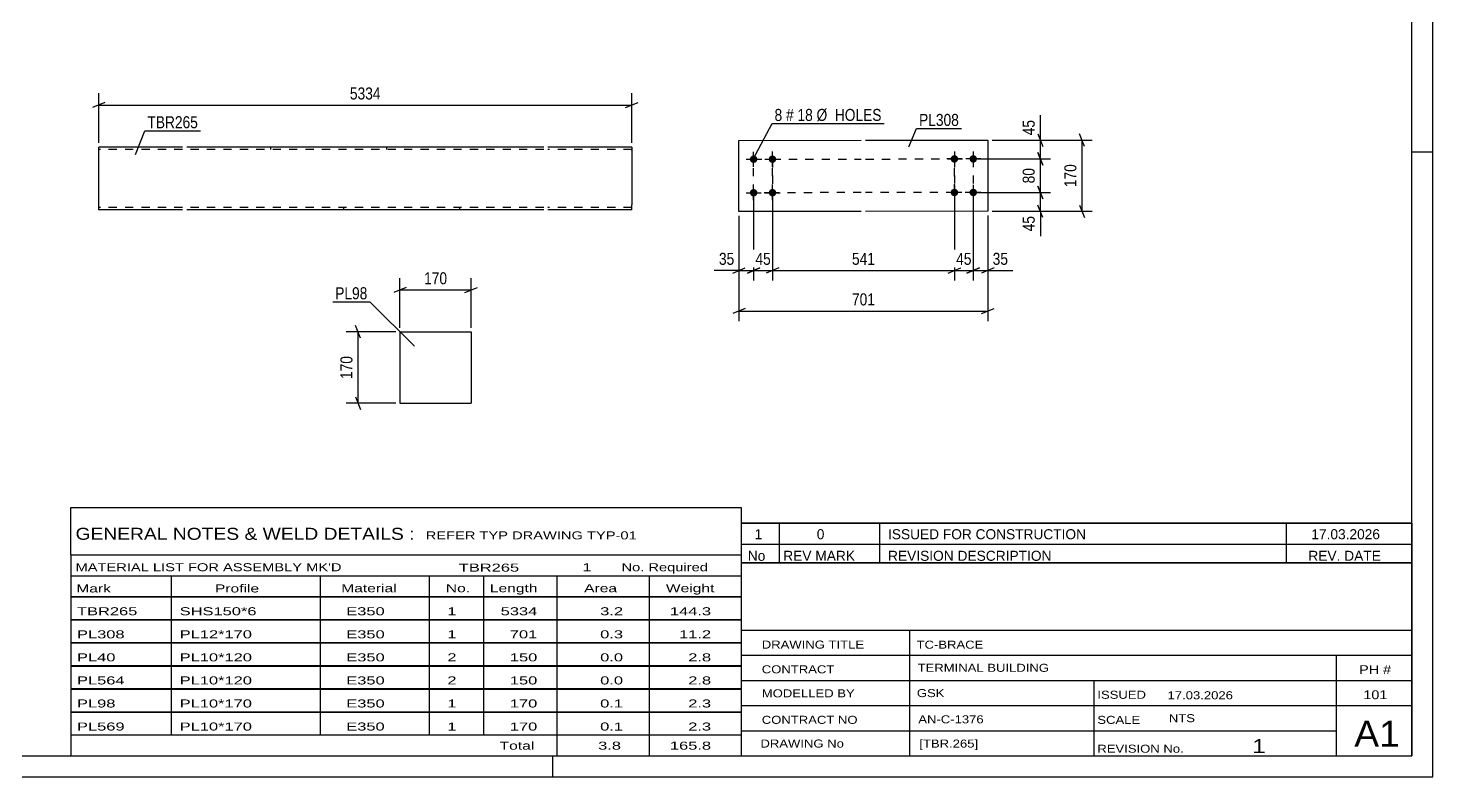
# Model space of a CAD drawing. Header units: millimetres. Extents: x 0 to 594, y 0 to 420.
# Drawn here: x 258.8 to 594, y 0 to 178.6 of the extents above; entities that cross this region are included whole.
import ezdxf

# ---------------------------------------------------------------- set-up
doc = ezdxf.new("R2010")
doc.units = ezdxf.units.MM
doc.linetypes.add('DXK_LINE_DOT2', pattern=[3.9198, 1.9599, -1.9599])
doc.styles.add('Arial Narrow', font='ARIALN.TTF', dxfattribs={"height": 0.2})

# ---------------------------------------------------------------- blocks, each defined once
blk = doc.blocks.new('Unknown-582682232-1128')
at = {"color": 5, "linetype": 'Continuous'}
for p, q in [((594, 0), (594, 420)), ((589, 5), (589, 415)), ((594, 149), (589, 149)), ((5, 5), (589, 5)), ((384, 0), (384, 5)), ((0, 0), (594, 0))]:
    blk.add_line(p, q, dxfattribs=at)
blk = doc.blocks.new('Part-582682232-2738 - 2732')
at = {"color": 2, "linetype": 'Continuous'}
for p, q in [((347.56, 106.16), (347.56, 89.16)), ((347.56, 106.16), (364.56, 106.16)), ((364.56, 106.16), (364.56, 89.16)), ((347.56, 89.16), (364.56, 89.16))]:
    blk.add_line(p, q, dxfattribs=at)
blk = doc.blocks.new('Bolt-582682232-1374 - 1340')
at = {"linetype": 'Continuous'}
for points in [[(431.93, 148.25, -1), (431.93, 146.45, -1)], [(436.43, 148.26, -1), (436.43, 146.46, -1)], [(431.94, 140.25, -1), (431.94, 138.45, -1)], [(436.44, 140.26, -1), (436.44, 138.46, -1)]]:
    blk.add_hatch(color=1, dxfattribs=at).paths.add_polyline_path(points)
at = {"color": 1, "linetype": 'Continuous'}
for p, q in [((431.93, 145.55), (431.93, 149.15)), ((436.43, 145.56), (436.43, 149.16)), ((430.13, 147.35), (433.73, 147.35)), ((434.63, 147.36), (438.23, 147.36)), ((431.94, 137.55), (431.94, 141.15)), ((436.44, 137.56), (436.44, 141.16)), ((430.14, 139.35), (433.74, 139.35)), ((434.64, 139.36), (438.24, 139.36))]:
    blk.add_line(p, q, dxfattribs=at)
blk = doc.blocks.new('Bolt-582682232-1379 - 1340')
at = {"linetype": 'Continuous'}
for points in [[(479.83, 146.52, -1), (479.83, 148.32, -1)], [(484.33, 146.52, -1), (484.33, 148.32, -1)], [(479.84, 138.52, -1), (479.84, 140.32, -1)], [(484.34, 138.52, -1), (484.34, 140.32, -1)]]:
    blk.add_hatch(color=1, dxfattribs=at).paths.add_polyline_path(points)
at = {"color": 1, "linetype": 'Continuous'}
for p, q in [((479.83, 149.22), (479.83, 145.62)), ((484.33, 149.22), (484.33, 145.62)), ((481.63, 147.42), (478.03, 147.41)), ((486.13, 147.42), (482.53, 147.42)), ((479.84, 141.22), (479.84, 137.62)), ((484.34, 141.22), (484.34, 137.62)), ((481.64, 139.42), (478.04, 139.41)), ((486.14, 139.42), (482.54, 139.42))]:
    blk.add_line(p, q, dxfattribs=at)
blk = doc.blocks.new('Part-582682232-1394 - 1340')
at = {"color": 2, "linetype": 'Continuous'}
for p, q in [((428.43, 151.85), (457.63, 151.88)), ((428.44, 134.85), (428.43, 151.85)), ((458.63, 151.89), (487.83, 151.92)), ((487.83, 151.92), (487.84, 134.92)), ((457.63, 134.88), (428.44, 134.85)), ((487.84, 134.92), (458.63, 134.89))]:
    blk.add_line(p, q, dxfattribs=at)
blk = doc.blocks.new('Part-582682232-1241 - 1220')
at = {"color": 2, "linetype": 'Continuous'}
for p, q in [((295.68, 150.25), (275.68, 150.25)), ((275.68, 135.34), (275.68, 150.25)), ((381.86, 150.25), (296.68, 150.25)), ((402.86, 150.25), (382.86, 150.25)), ((402.86, 150.25), (402.86, 136.45)), ((275.68, 135.25), (275.68, 135.34)), ((295.68, 135.25), (275.68, 135.25)), ((381.86, 135.25), (296.68, 135.25)), ((402.86, 135.25), (382.86, 135.25)), ((402.86, 135.25), (402.86, 136.45))]:
    blk.add_line(p, q, dxfattribs=at)
at = {"color": 7, "linetype": 'DXK_LINE_DOT2'}
for p, q in [((295.68, 149.65), (275.68, 149.65)), ((381.86, 149.65), (296.68, 149.65)), ((316.68, 150.25), (316.68, 149.65)), ((344.36, 150.25), (344.36, 149.65)), ((402.86, 149.65), (382.86, 149.65)), ((402.86, 149.65), (402.86, 149.6)), ((402.86, 149.6), (402.86, 149.65)), ((402.86, 149.51), (402.86, 149.6)), ((402.86, 149.6), (402.86, 149.51)), ((275.68, 135.85), (275.68, 135.89)), ((295.68, 135.85), (275.68, 135.85)), ((381.86, 135.85), (296.68, 135.85)), ((334.18, 135.25), (334.18, 135.85)), ((361.86, 135.25), (361.86, 135.85)), ((402.86, 135.85), (382.86, 135.85)), ((402.86, 135.89), (402.86, 136.22)), ((402.86, 135.85), (402.86, 135.89))]:
    blk.add_line(p, q, dxfattribs=at)
blk = doc.blocks.new('Rectangle-582682232-1483 - 1340')
at = {"color": 1, "linetype": 'DXK_LINE_DOT2'}
for p, q in [((431.93, 147.35), (436.43, 147.36)), ((431.94, 139.35), (431.93, 147.35)), ((436.43, 147.36), (436.44, 139.36)), ((436.44, 139.36), (431.94, 139.35))]:
    blk.add_line(p, q, dxfattribs=at)
blk = doc.blocks.new('Rectangle-582682232-1472 - 1340')
at = {"color": 1, "linetype": 'DXK_LINE_DOT2'}
for p, q in [((479.83, 147.42), (484.33, 147.42)), ((479.84, 139.42), (479.83, 147.42)), ((484.33, 147.42), (484.34, 139.42)), ((484.34, 139.42), (479.84, 139.42))]:
    blk.add_line(p, q, dxfattribs=at)
blk = doc.blocks.new('Rectangle-582682232-1493 - 1340')
at = {"color": 1, "linetype": 'DXK_LINE_DOT2'}
for p, q in [((436.43, 147.36), (457.63, 147.38)), ((436.44, 139.36), (436.43, 147.36)), ((458.63, 147.39), (479.83, 147.42)), ((479.83, 147.42), (479.84, 139.42)), ((457.63, 139.38), (436.44, 139.36)), ((479.84, 139.42), (458.63, 139.39))]:
    blk.add_line(p, q, dxfattribs=at)
blk = doc.blocks.new('StraightDimension-582682232-2740 - 2732')
at = {"color": 7, "linetype": 'Continuous'}
for p, q in [((338.16, 104.66), (336.96, 107.66)), ((346.56, 106.16), (334.71, 106.16)), ((337.56, 89.16), (337.56, 106.16)), ((336.96, 90.66), (338.16, 87.66)), ((346.56, 89.16), (334.71, 89.16))]:
    blk.add_line(p, q, dxfattribs=at)
at = {"color": 0}
blk.add_wipeout([(336.81, 101), (332.61, 101), (332.61, 94.32), (336.81, 94.32)], dxfattribs=at)
at = {"color": 3, "style": 'Arial Narrow'}
blk.add_text('170', height=2.863, rotation=90.0002, dxfattribs=at).set_placement((336.21, 94.92))
blk = doc.blocks.new('StraightDimension-582682232-2747 - 2732')
at = {"color": 7, "linetype": 'Continuous'}
for p, q in [((347.56, 107.16), (347.56, 119.01)), ((364.56, 107.16), (364.56, 119.01)), ((349.06, 116.76), (346.06, 115.56)), ((347.56, 116.16), (364.56, 116.16)), ((363.06, 115.56), (366.06, 116.76))]:
    blk.add_line(p, q, dxfattribs=at)
at = {"color": 0}
blk.add_wipeout([(359.4, 116.91), (359.4, 121.11), (352.72, 121.11), (352.72, 116.91)], dxfattribs=at)
at = {"color": 3, "style": 'Arial Narrow'}
blk.add_text('170', height=2.863, dxfattribs=at).set_placement((353.32, 117.51))
blk = doc.blocks.new('StraightDimension-582682232-1458 - 1340')
at = {"color": 7, "linetype": 'Continuous'}
for p, q in [((499.74, 148.92), (500.94, 145.92)), ((485.33, 147.42), (502.74, 147.42)), ((500.34, 139.42), (500.34, 147.42)), ((500.94, 137.92), (499.74, 140.92)), ((485.34, 139.42), (502.74, 139.42))]:
    blk.add_line(p, q, dxfattribs=at)
at = {"color": 0}
blk.add_wipeout([(499.59, 145.85), (495.39, 145.85), (495.39, 140.99), (499.59, 140.99)], dxfattribs=at)
at = {"color": 3, "style": 'Arial Narrow'}
blk.add_text('80', height=2.863, rotation=90.0002, dxfattribs=at).set_placement((498.99, 141.59))
blk = doc.blocks.new('StraightDimension-582682232-1397 - 1340')
at = {"color": 7, "linetype": 'Continuous'}
for p, q in [((428.44, 133.85), (428.44, 108.73)), ((487.84, 133.92), (487.84, 108.73)), ((429.94, 111.73), (426.94, 110.53)), ((428.44, 111.13), (487.84, 111.13)), ((486.34, 110.53), (489.34, 111.73))]:
    blk.add_line(p, q, dxfattribs=at)
at = {"color": 0}
blk.add_wipeout([(461.49, 111.88), (461.49, 116.08), (454.8, 116.08), (454.8, 111.88)], dxfattribs=at)
at = {"color": 3, "style": 'Arial Narrow'}
blk.add_text('701', height=2.863, dxfattribs=at).set_placement((455.4, 112.48))
blk = doc.blocks.new('StraightDimension-582682232-1466 - 1340')
at = {"color": 7, "linetype": 'Continuous'}
for p, q in [((499.74, 140.92), (500.94, 137.92)), ((485.34, 139.42), (502.74, 139.42)), ((500.34, 134.92), (500.34, 139.42)), ((488.84, 134.92), (502.74, 134.92)), ((500.94, 133.42), (499.74, 136.42))]:
    blk.add_line(p, q, dxfattribs=at)
at = {"color": 0}
blk.add_wipeout([(499.59, 134.4), (495.39, 134.4), (495.39, 129.54), (499.59, 129.54)], dxfattribs=at)
at = {"color": 7, "linetype": 'Continuous'}
blk.add_line((500.34, 134.92), (500.34, 129.02), dxfattribs=at)
blk.add_line((500.34, 134.92), (500.34, 129.02), dxfattribs=at)
at = {"color": 3, "style": 'Arial Narrow'}
blk.add_text('45', height=2.863, rotation=90.0002, dxfattribs=at).set_placement((498.99, 130.14))
blk = doc.blocks.new('StraightDimension-582682232-1402 - 1340')
at = {"color": 7, "linetype": 'Continuous'}
for p, q in [((488.83, 151.92), (512.68, 151.92)), ((510.88, 150.42), (509.68, 153.42)), ((510.28, 134.92), (510.28, 151.92)), ((488.84, 134.92), (512.68, 134.92)), ((509.68, 136.42), (510.88, 133.42))]:
    blk.add_line(p, q, dxfattribs=at)
at = {"color": 0}
blk.add_wipeout([(509.53, 146.77), (505.33, 146.77), (505.33, 140.08), (509.53, 140.08)], dxfattribs=at)
at = {"color": 3, "style": 'Arial Narrow'}
blk.add_text('170', height=2.863, rotation=90.0002, dxfattribs=at).set_placement((508.93, 140.68))
blk = doc.blocks.new('StraightDimension-582682232-1412 - 1340')
at = {"color": 7, "linetype": 'Continuous'}
for p, q in [((431.94, 138.35), (431.94, 118.4)), ((428.44, 133.85), (428.44, 118.4)), ((426.94, 120.2), (429.94, 121.4)), ((428.44, 120.8), (431.94, 120.8)), ((433.44, 121.4), (430.44, 120.2))]:
    blk.add_line(p, q, dxfattribs=at)
at = {"color": 0}
blk.add_wipeout([(427.92, 121.55), (427.92, 125.75), (423.06, 125.75), (423.06, 121.55)], dxfattribs=at)
at = {"color": 7, "linetype": 'Continuous'}
blk.add_line((428.44, 120.8), (422.54, 120.8), dxfattribs=at)
blk.add_line((428.44, 120.8), (422.54, 120.8), dxfattribs=at)
at = {"color": 3, "style": 'Arial Narrow'}
blk.add_text('35', height=2.863, dxfattribs=at).set_placement((423.66, 122.15))
blk = doc.blocks.new('StraightDimension-582682232-1418 - 1340')
at = {"color": 7, "linetype": 'Continuous'}
for p, q in [((431.94, 138.35), (431.94, 118.4)), ((436.44, 138.36), (436.44, 118.4)), ((430.44, 120.2), (433.44, 121.4)), ((431.94, 120.8), (436.44, 120.8)), ((437.94, 121.4), (434.94, 120.2))]:
    blk.add_line(p, q, dxfattribs=at)
at = {"color": 0}
blk.add_wipeout([(436.62, 121.55), (436.62, 125.75), (431.76, 125.75), (431.76, 121.55)], dxfattribs=at)
at = {"color": 3, "style": 'Arial Narrow'}
blk.add_text('45', height=2.863, dxfattribs=at).set_placement((432.36, 122.15))
blk = doc.blocks.new('StraightDimension-582682232-1426 - 1340')
at = {"color": 7, "linetype": 'Continuous'}
for p, q in [((436.44, 138.36), (436.44, 118.4)), ((479.84, 138.42), (479.84, 118.4)), ((437.94, 121.4), (434.94, 120.2)), ((436.44, 120.8), (479.84, 120.8)), ((478.34, 120.2), (481.34, 121.4))]:
    blk.add_line(p, q, dxfattribs=at)
at = {"color": 0}
blk.add_wipeout([(461.48, 121.55), (461.48, 125.75), (454.8, 125.75), (454.8, 121.55)], dxfattribs=at)
at = {"color": 3, "style": 'Arial Narrow'}
blk.add_text('541', height=2.863, dxfattribs=at).set_placement((455.4, 122.15))
blk = doc.blocks.new('StraightDimension-582682232-1434 - 1340')
at = {"color": 7, "linetype": 'Continuous'}
for p, q in [((479.84, 138.42), (479.84, 118.4)), ((484.34, 138.42), (484.34, 118.4)), ((478.34, 120.2), (481.34, 121.4)), ((479.84, 120.8), (484.34, 120.8)), ((485.84, 121.4), (482.84, 120.2))]:
    blk.add_line(p, q, dxfattribs=at)
at = {"color": 0}
blk.add_wipeout([(484.52, 121.55), (484.52, 125.75), (479.66, 125.75), (479.66, 121.55)], dxfattribs=at)
at = {"color": 3, "style": 'Arial Narrow'}
blk.add_text('45', height=2.863, dxfattribs=at).set_placement((480.26, 122.15))
blk = doc.blocks.new('StraightDimension-582682232-1442 - 1340')
at = {"color": 7, "linetype": 'Continuous'}
for p, q in [((484.34, 138.42), (484.34, 118.4)), ((487.84, 133.92), (487.84, 118.4)), ((482.84, 120.2), (485.84, 121.4)), ((484.34, 120.8), (487.84, 120.8)), ((489.34, 121.4), (486.34, 120.2))]:
    blk.add_line(p, q, dxfattribs=at)
at = {"color": 0}
blk.add_wipeout([(493.23, 121.55), (493.23, 125.75), (488.37, 125.75), (488.37, 121.55)], dxfattribs=at)
at = {"color": 7, "linetype": 'Continuous'}
blk.add_line((487.84, 120.8), (493.75, 120.8), dxfattribs=at)
blk.add_line((487.84, 120.8), (493.75, 120.8), dxfattribs=at)
at = {"color": 3, "style": 'Arial Narrow'}
blk.add_text('35', height=2.863, dxfattribs=at).set_placement((488.97, 122.15))
blk = doc.blocks.new('StraightDimension-582682232-1450 - 1340')
at = {"color": 7, "linetype": 'Continuous'}
for p, q in [((488.83, 151.92), (502.74, 151.92)), ((499.74, 153.42), (500.94, 150.42)), ((500.34, 147.42), (500.34, 151.92)), ((500.94, 145.92), (499.74, 148.92)), ((485.33, 147.42), (502.74, 147.42))]:
    blk.add_line(p, q, dxfattribs=at)
at = {"color": 0}
blk.add_wipeout([(499.59, 157.31), (495.39, 157.31), (495.39, 152.45), (499.59, 152.45)], dxfattribs=at)
at = {"color": 7, "linetype": 'Continuous'}
blk.add_line((500.34, 151.92), (500.34, 157.83), dxfattribs=at)
blk.add_line((500.34, 151.92), (500.34, 157.83), dxfattribs=at)
at = {"color": 3, "style": 'Arial Narrow'}
blk.add_text('45', height=2.863, rotation=90.0002, dxfattribs=at).set_placement((498.99, 153.05))
blk = doc.blocks.new('StraightDimension-582682232-1320 - 1220')
at = {"color": 7, "linetype": 'Continuous'}
for p, q in [((275.68, 151.25), (275.68, 163.1)), ((402.86, 151.25), (402.86, 163.1)), ((277.18, 160.85), (274.18, 159.65)), ((275.68, 160.25), (402.86, 160.25)), ((401.36, 159.65), (404.36, 160.85))]:
    blk.add_line(p, q, dxfattribs=at)
at = {"color": 0}
blk.add_wipeout([(343.52, 161), (343.52, 165.2), (335.01, 165.2), (335.01, 161)], dxfattribs=at)
at = {"color": 3, "style": 'Arial Narrow'}
blk.add_text('5334', height=2.863, dxfattribs=at).set_placement((335.61, 161.6))
blk = doc.blocks.new('Unknown-582682232-7292')
at = {"color": 7, "linetype": 'Continuous'}
for p, q in [((429, 51.05), (429, 5)), ((429, 51.05), (589, 51.05)), ((589, 51), (589, 5)), ((429, 35), (589, 35)), ((469.14, 35), (469.14, 5)), ((429, 29), (589, 29)), ((571, 5.05), (571, 29.05)), ((429, 23), (589, 23)), ((513.14, 23), (513.14, 5)), ((429, 17), (589, 17)), ((429, 11), (571, 11)), ((429, 5), (589, 5))]:
    blk.add_line(p, q, dxfattribs=at)
at = {"color": 7, "style": 'Arial Narrow'}
for s, height, width, p in [('DRAWING TITLE', 1.9089, 1.425378, (433.88, 30.61)), ('TC-BRACE', 1.909, 1.425378, (470.81, 30.59)), ('TERMINAL BUILDING', 1.9089, 1.425378, (471.06, 25.07)), ('CONTRACT', 1.909, 1.425378, (433.88, 24.71)), ('MODELLED BY', 1.9089, 1.425378, (433.88, 18.98)), ('GSK', 1.909, 1.425378, (470.88, 19.04)), ('ISSUED', 1.909, 1.425378, (513.94, 18.64)), ('17.03.2026', 1.909, 1.425378, (530.69, 18.52)), ('CONTRACT NO', 1.9089, 1.425378, (433.88, 12.66)), ('AN-C-1376', 1.909, 1.425378, (471.23, 12.78)), ('SCALE', 1.909, 1.425378, (513.94, 12.65)), ('A1', 6.204, 1.25, (575.24, 7.2)), ('DRAWING No', 1.909, 1.425378, (433.56, 7)), ('[TBR.265]', 1.909, 1.425378, (471.46, 6.99)), ('REVISION No.', 1.9089, 1.425378, (513.94, 5.77)), ('1', 3.34, 1.5, (550.91, 5.68))]:
    blk.add_text(s, height=height, dxfattribs=dict(at, width=width)).set_placement(p)
at = {"color": 7, "linetype": 'Continuous', "style": 'Arial Narrow'}
for s, height, width, p in [('PH #', 2.1, 1.42538, (576.4, 24.55)), ('101', 2.1, 1.42538, (577.41, 18.55)), ('NTS', 1.909, 1.425378, (531, 13.05))]:
    blk.add_text(s, height=height, dxfattribs=dict(at, width=width)).set_placement(p)
blk = doc.blocks.new('Unknown-582682232-7293')
at = {"color": 7, "linetype": 'Continuous'}
for p, q in [((429, 60.55), (589, 60.55)), ((589, 60.55), (429, 60.55)), ((429, 60.55), (429, 55.55)), ((438, 60.55), (438, 55.55)), ((462, 60.55), (462, 55.55)), ((559, 60.55), (559, 55.55)), ((589, 60.55), (589, 55.55)), ((429, 55.55), (589, 55.55)), ((429, 55.55), (429, 51.05)), ((429, 55.55), (589, 55.55)), ((438, 55.55), (438, 51.05)), ((462, 55.55), (462, 51.05)), ((559, 55.55), (559, 51.05)), ((589, 55.55), (589, 51.05)), ((589, 51.05), (429, 51.05))]:
    blk.add_line(p, q, dxfattribs=at)
at = {"color": 7, "linetype": 'Continuous', "style": 'Arial Narrow'}
for s, height, width, p in [('1', 2.39, 1.196471, (432.16, 56.7)), ('0', 2.39, 1.196471, (447, 56.7)), ('ISSUED FOR CONSTRUCTION', 2.3861, 1.196471, (464, 56.7)), ('17.03.2026', 2.386, 1.196471, (565, 56.7)), ('No', 2.386, 1.2, (430.54, 51.55)), ('REV MARK', 2.386, 1.2, (439, 51.55)), ('REVISION DESCRIPTION', 2.3861, 1.2, (464, 51.55)), ('REV. DATE', 2.386, 1.2, (564.28, 51.55))]:
    blk.add_text(s, height=height, dxfattribs=dict(at, width=width)).set_placement(p)
blk = doc.blocks.new('Unknown-582682232-7294')
at = {"color": 7, "linetype": 'Continuous'}
for p, q in [((269, 64.25), (429, 64.25)), ((269, 53), (269, 64.25)), ((429, 64.25), (429, 53)), ((269, 53), (429, 53)), ((269, 53), (269, 48)), ((429, 53), (429, 48)), ((269, 48), (429, 48)), ((269, 48), (269, 43)), ((293, 48), (293, 43)), ((328.5, 48), (328.5, 43)), ((354.5, 48), (354.5, 43)), ((367.5, 48), (367.5, 43)), ((385, 48), (385, 43)), ((407, 48), (407, 43)), ((429, 48), (429, 43)), ((269, 43), (429, 43)), ((269, 42.95), (269, 37.55)), ((269, 42.95), (429, 42.95)), ((293, 43), (293, 37.5)), ((328.5, 43), (328.5, 37.5)), ((354.5, 43), (354.5, 37.5)), ((367.5, 43), (367.5, 37.5)), ((385, 43), (385, 37.5)), ((407, 43), (407, 37.5)), ((429, 42.95), (429, 37.55)), ((269, 37.55), (429, 37.55)), ((269, 37.45), (269, 32.05)), ((269, 37.45), (429, 37.45)), ((293, 37.5), (293, 32)), ((328.5, 37.5), (328.5, 32)), ((354.5, 37.5), (354.5, 32)), ((367.5, 37.5), (367.5, 32)), ((385, 37.5), (385, 32)), ((407, 37.5), (407, 32)), ((429, 37.45), (429, 32.05)), ((269, 32.05), (429, 32.05)), ((269, 31.95), (269, 26.55)), ((269, 31.95), (429, 31.95)), ((293, 32), (293, 26.5)), ((328.5, 32), (328.5, 26.5)), ((354.5, 32), (354.5, 26.5)), ((367.5, 32), (367.5, 26.5)), ((385, 32), (385, 26.5)), ((407, 32), (407, 26.5)), ((429, 31.95), (429, 26.55)), ((269, 26.55), (429, 26.55)), ((269, 26.45), (269, 21.05)), ((269, 26.45), (429, 26.45)), ((293, 26.5), (293, 21)), ((328.5, 26.5), (328.5, 21)), ((354.5, 26.5), (354.5, 21)), ((367.5, 26.5), (367.5, 21)), ((385, 26.5), (385, 21)), ((407, 26.5), (407, 21)), ((429, 26.45), (429, 21.05)), ((269, 21.05), (429, 21.05)), ((269, 20.95), (269, 15.55)), ((269, 20.95), (429, 20.95)), ((293, 21), (293, 15.5)), ((328.5, 21), (328.5, 15.5)), ((354.5, 21), (354.5, 15.5)), ((367.5, 21), (367.5, 15.5)), ((385, 21), (385, 15.5)), ((407, 21), (407, 15.5)), ((429, 20.95), (429, 15.55)), ((269, 15.55), (429, 15.55)), ((269, 15.45), (269, 10.05)), ((269, 15.45), (429, 15.45)), ((293, 15.5), (293, 10)), ((328.5, 15.5), (328.5, 10)), ((354.5, 15.5), (354.5, 10)), ((367.5, 15.5), (367.5, 10)), ((385, 15.5), (385, 10)), ((407, 15.5), (407, 10)), ((429, 15.45), (429, 10.05)), ((269, 10.05), (429, 10.05)), ((269, 10), (429, 10)), ((269, 10), (269, 5)), ((385, 10), (385, 5)), ((407, 10), (407, 5)), ((429, 10), (429, 5)), ((269, 5), (429, 5))]:
    blk.add_line(p, q, dxfattribs=at)
at = {"color": 7, "style": 'Arial Narrow'}
for s, height, width, p in [('GENERAL NOTES & WELD DETAILS :', 2.8633, 1.4, (270.15, 56.56)), ('REFER TYP DRAWING TYP-01', 1.9089, 1.6, (353.7, 56.66)), ("MATERIAL LIST FOR ASSEMBLY MK'D", 1.9089, 1.6, (270.15, 49.06)), ('TBR265', 1.909, 1.794707, (361.59, 48.97)), ('1', 1.91, 1.794707, (391.08, 49.06)), ('No. Required', 1.9089, 1.6, (400.41, 49.06)), ('Mark', 1.909, 1.7, (270.34, 44)), ('Profile', 1.909, 1.7, (303.41, 44)), ('Material', 1.909, 1.7, (333.54, 44.06)), ('No.', 1.909, 1.7, (358.5, 44.06)), ('Length', 1.909, 1.7, (369, 44.06)), ('Area', 1.909, 1.7, (391.5, 44.06)), ('Weight', 1.909, 1.7, (411, 44.06))]:
    blk.add_text(s, height=height, dxfattribs=dict(at, width=width)).set_placement(p)
at = {"color": 7, "linetype": 'Continuous', "style": 'Arial Narrow'}
for s, height, width, p in [('TBR265', 1.909, 1.794707, (270.5, 38.56)), ('SHS150*6', 1.909, 1.794707, (295, 38.56)), ('E350', 1.909, 1.794707, (334.74, 38.56)), ('1', 1.91, 1.794707, (358.86, 38.56)), ('5334', 1.909, 1.794707, (371.58, 38.56)), ('3.2', 1.909, 1.794707, (395.32, 38.56)), ('144.3', 1.909, 1.794707, (411.96, 38.56)), ('PL308', 1.909, 1.794707, (270.5, 33.06)), ('PL12*170', 1.909, 1.794707, (295, 33.06)), ('E350', 1.909, 1.794707, (334.74, 33.06)), ('1', 1.91, 1.794707, (358.86, 33.06)), ('701', 1.909, 1.794707, (373.77, 33.06)), ('0.3', 1.909, 1.794707, (395.32, 33.06)), ('11.2', 1.909, 1.794707, (414.14, 33.06)), ('PL40', 1.909, 1.794707, (270.5, 27.56)), ('PL10*120', 1.909, 1.794707, (295, 27.56)), ('E350', 1.909, 1.794707, (334.74, 27.56)), ('2', 1.91, 1.794707, (358.86, 27.56)), ('150', 1.909, 1.794707, (373.77, 27.56)), ('0.0', 1.909, 1.794707, (395.32, 27.56)), ('2.8', 1.909, 1.794707, (416.33, 27.56)), ('PL564', 1.909, 1.794707, (270.5, 22.06)), ('PL10*120', 1.909, 1.794707, (295, 22.06)), ('E350', 1.909, 1.794707, (334.74, 22.06)), ('2', 1.91, 1.794707, (358.86, 22.06)), ('150', 1.909, 1.794707, (373.77, 22.06)), ('0.0', 1.909, 1.794707, (395.32, 22.06)), ('2.8', 1.909, 1.794707, (416.33, 22.06)), ('PL98', 1.909, 1.794707, (270.5, 16.56)), ('PL10*170', 1.909, 1.794707, (295, 16.56)), ('E350', 1.909, 1.794707, (334.74, 16.56)), ('1', 1.91, 1.794707, (358.86, 16.56)), ('170', 1.909, 1.794707, (373.77, 16.56)), ('0.1', 1.909, 1.794707, (395.32, 16.56)), ('2.3', 1.909, 1.794707, (416.33, 16.56)), ('PL569', 1.909, 1.794707, (270.5, 11.06)), ('PL10*170', 1.909, 1.794707, (295, 11.06)), ('E350', 1.909, 1.794707, (334.74, 11.06)), ('1', 1.91, 1.794707, (358.86, 11.06)), ('170', 1.909, 1.794707, (373.77, 11.06)), ('0.1', 1.909, 1.794707, (395.32, 11.06)), ('2.3', 1.909, 1.794707, (416.33, 11.06)), ('Total', 1.909, 1.7, (371.33, 6.5)), ('3.8', 1.909, 1.794707, (394.83, 6.5)), ('165.8', 1.909, 1.794707, (411.96, 6.5))]:
    blk.add_text(s, height=height, dxfattribs=dict(at, width=width)).set_placement(p)
blk = doc.blocks.new('Mark-582682232-2734 - 2732')
at = {"color": 0}
blk.add_wipeout([(339.78, 113.94), (339.78, 116.94), (332.11, 116.94), (332.11, 113.94)], dxfattribs=at)
blk.add_wipeout([(339.78, 113.94), (339.78, 116.94), (332.11, 116.94), (332.11, 113.94)], dxfattribs=at)
at = {"color": 30, "linetype": 'Continuous'}
for p in [(331.51, 113.34), (350.99, 102.73)]:
    blk.add_line(p, (340.38, 113.34), dxfattribs=at)
at = {"color": 3, "style": 'Arial Narrow'}
blk.add_text('PL98', height=2.863, dxfattribs=at).set_placement((332.11, 113.94))
blk = doc.blocks.new('Mark-582682232-1390 - 1340')
at = {"color": 0}
blk.add_wipeout([(480.91, 155.29), (480.91, 158.29), (471.41, 158.29), (471.41, 155.29)], dxfattribs=at)
blk.add_wipeout([(480.91, 155.29), (480.91, 158.29), (471.41, 158.29), (471.41, 155.29)], dxfattribs=at)
at = {"color": 30, "linetype": 'Continuous'}
for p, q in [((468.98, 150.34), (470.81, 154.69)), ((470.81, 154.69), (481.51, 154.69))]:
    blk.add_line(p, q, dxfattribs=at)
at = {"color": 3, "style": 'Arial Narrow'}
blk.add_text('PL308', height=2.863, dxfattribs=at).set_placement((471.41, 155.29))
blk = doc.blocks.new('MarkSet-582682232-1531 - 1340')
at = {"color": 0}
blk.add_wipeout([(438.76, 156.48), (438.76, 159.48), (436.93, 159.48), (436.93, 156.48)], dxfattribs=at)
blk.add_wipeout([(438.76, 156.48), (438.76, 159.48), (436.93, 159.48), (436.93, 156.48)], dxfattribs=at)
at = {"color": 7, "linetype": 'Continuous'}
blk.add_line((431.85, 147.35), (436.33, 155.88), dxfattribs=at)
at = {"color": 0}
blk.add_wipeout([(441.49, 156.48), (441.49, 159.48), (439.66, 159.48), (439.66, 156.48)], dxfattribs=at)
blk.add_wipeout([(441.49, 156.48), (441.49, 159.48), (439.66, 159.48), (439.66, 156.48)], dxfattribs=at)
at = {"color": 3, "style": 'Arial Narrow'}
blk.add_text('8', height=2.86, dxfattribs=at).set_placement((436.93, 156.48))
at = {"color": 0}
blk.add_wipeout([(446.04, 156.48), (446.04, 159.48), (442.39, 159.48), (442.39, 156.48)], dxfattribs=at)
blk.add_wipeout([(446.04, 156.48), (446.04, 159.48), (442.39, 159.48), (442.39, 156.48)], dxfattribs=at)
at = {"color": 3, "style": 'Arial Narrow'}
blk.add_text('#', height=2.86, dxfattribs=at).set_placement((439.66, 156.48))
at = {"color": 0}
blk.add_wipeout([(462.47, 156.48), (462.47, 159.48), (446.94, 159.48), (446.94, 156.48)], dxfattribs=at)
blk.add_wipeout([(462.47, 156.48), (462.47, 159.48), (446.94, 159.48), (446.94, 156.48)], dxfattribs=at)
at = {"color": 7, "linetype": 'Continuous'}
blk.add_line((436.33, 155.88), (463.07, 155.88), dxfattribs=at)
at = {"color": 3, "style": 'Arial Narrow'}
for s, p in [('18', (442.39, 156.48)), ('Ø  HOLES', (446.94, 156.48))]:
    blk.add_text(s, height=2.863, dxfattribs=at).set_placement(p)
blk = doc.blocks.new('Mark-582682232-1236 - 1220')
at = {"color": 0}
blk.add_wipeout([(299.35, 154.74), (299.35, 157.74), (287.3, 157.74), (287.3, 154.74)], dxfattribs=at)
blk.add_wipeout([(299.35, 154.74), (299.35, 157.74), (287.3, 157.74), (287.3, 154.74)], dxfattribs=at)
at = {"color": 30, "linetype": 'Continuous'}
for p, q in [((284.47, 148.49), (286.7, 154.14)), ((286.7, 154.14), (299.95, 154.14))]:
    blk.add_line(p, q, dxfattribs=at)
at = {"color": 3, "style": 'Arial Narrow'}
blk.add_text('TBR265', height=2.863, dxfattribs=at).set_placement((287.3, 154.74))

msp = doc.modelspace()

# ---------------------------------------------------------------- block references
for name in ['Unknown-582682232-1128', 'Part-582682232-1394 - 1340', 'Part-582682232-1241 - 1220', 'Bolt-582682232-1374 - 1340', 'Bolt-582682232-1379 - 1340', 'Rectangle-582682232-1483 - 1340', 'Rectangle-582682232-1493 - 1340', 'Rectangle-582682232-1472 - 1340', 'Part-582682232-2738 - 2732', 'Unknown-582682232-7294', 'Unknown-582682232-7293', 'Unknown-582682232-7292']:
    msp.add_blockref(name, (0, 0))

# ---------------------------------------------------------------- next in the draw order: block references
for name in ['StraightDimension-582682232-1320 - 1220', 'MarkSet-582682232-1531 - 1340', 'Mark-582682232-1390 - 1340', 'StraightDimension-582682232-1458 - 1340', 'StraightDimension-582682232-1397 - 1340', 'StraightDimension-582682232-2740 - 2732']:
    msp.add_blockref(name, (0, 0))

# ---------------------------------------------------------------- next in the draw order: block references
for name in ['Mark-582682232-1236 - 1220', 'StraightDimension-582682232-1466 - 1340', 'StraightDimension-582682232-1412 - 1340', 'StraightDimension-582682232-2747 - 2732']:
    msp.add_blockref(name, (0, 0))

# ---------------------------------------------------------------- next in the draw order: block references
for name in ['StraightDimension-582682232-1402 - 1340', 'StraightDimension-582682232-1418 - 1340', 'Mark-582682232-2734 - 2732']:
    msp.add_blockref(name, (0, 0))

# ---------------------------------------------------------------- next in the draw order: block references
for name in ['StraightDimension-582682232-1450 - 1340', 'StraightDimension-582682232-1426 - 1340']:
    msp.add_blockref(name, (0, 0))

# ---------------------------------------------------------------- next in the draw order: block references
msp.add_blockref('StraightDimension-582682232-1434 - 1340', (0, 0))

# ---------------------------------------------------------------- next in the draw order: block references
msp.add_blockref('StraightDimension-582682232-1442 - 1340', (0, 0))

doc.saveas('drawing.dxf')
